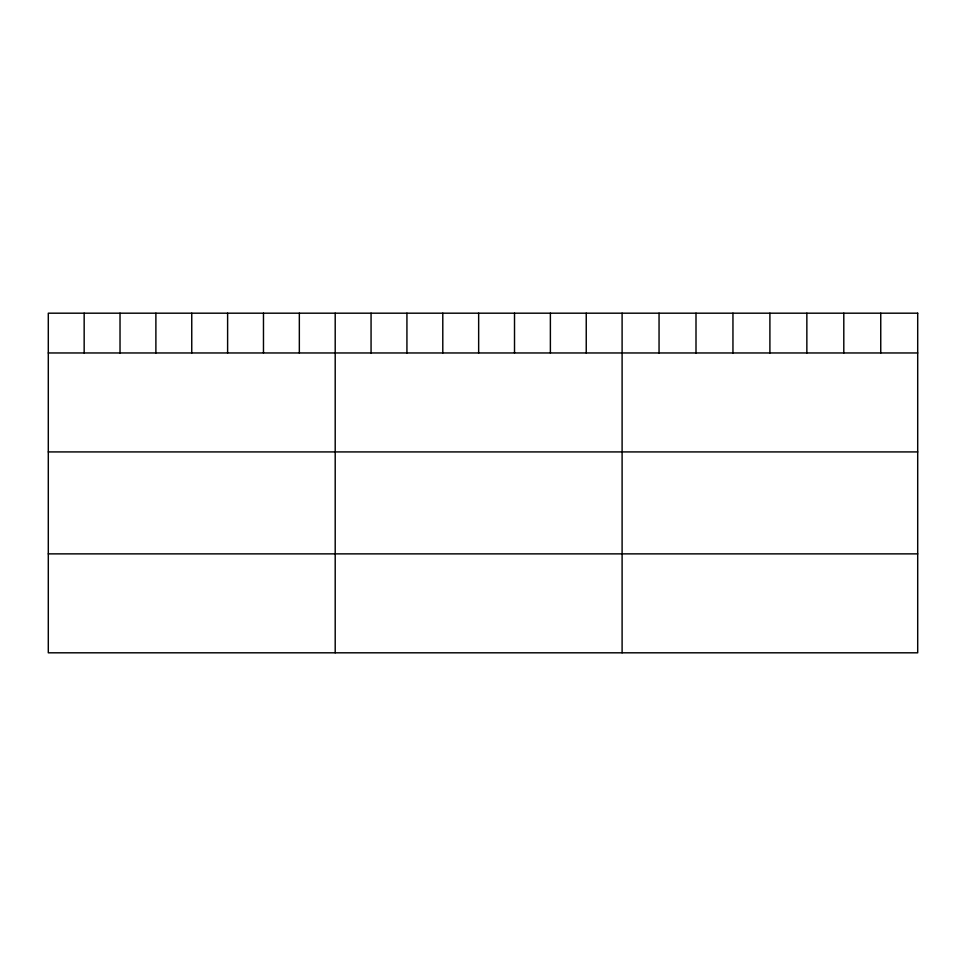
<?xml version="1.0" encoding="UTF-8"?>
<svg xmlns="http://www.w3.org/2000/svg" width="966" height="966" viewBox="0 0 966 966"><rect width="100%" height="100%" fill="white"/><g stroke="black" fill="none" stroke-linecap="round" stroke-linejoin="round"><path stroke-width="1.45" d="M48.3 352.964L917.7 352.964M48.3 451.919L917.7 451.919M48.3 553.868L917.7 553.868M880.75 313.189L880.75 352.964M843.801 313.189L843.801 352.964M806.852 313.189L806.852 352.964M769.902 313.189L769.902 352.964M732.952 313.189L732.952 352.964M696.003 313.189L696.003 352.964M659.053 313.189L659.053 352.964M622.104 313.189L622.104 652.811M586.241 313.189L586.241 352.964M550.379 313.189L550.379 352.964M514.516 313.189L514.516 352.964M478.653 313.189L478.653 352.964M442.79 313.189L442.79 352.964M406.928 313.189L406.928 352.964M371.065 313.189L371.065 352.964M335.202 313.189L335.202 652.811M299.339 313.189L299.339 352.964M263.476 313.189L263.476 352.964M227.614 313.189L227.614 352.964M191.751 313.189L191.751 352.964M155.888 313.189L155.888 352.964M120.026 313.189L120.026 352.964M84.163 313.189L84.163 352.964M917.7 313.189L48.3 313.189L48.3 652.811L917.7 652.811L917.7 313.189"/></g></svg>
